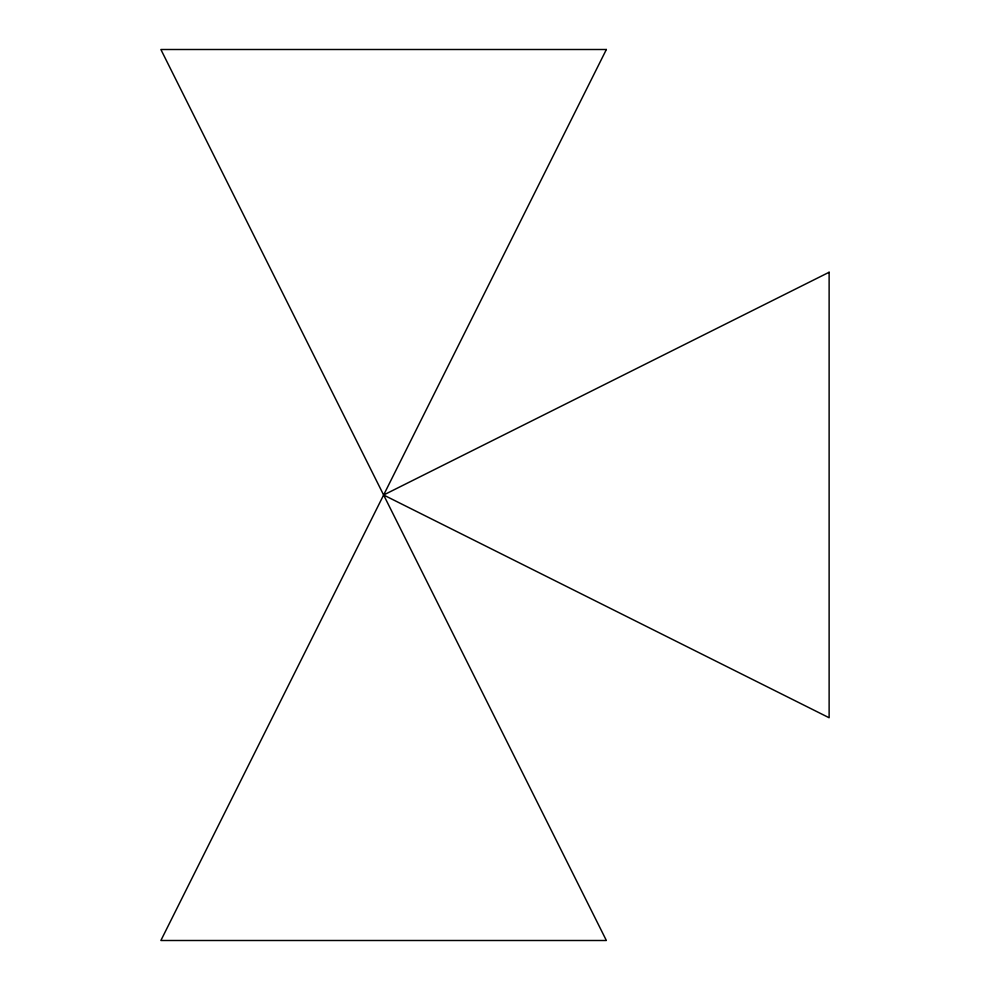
<?xml version="1.0" encoding="UTF-8"?>
<svg xmlns="http://www.w3.org/2000/svg" width="990" height="990" viewBox="0 0 990 990"><rect width="100%" height="100%" fill="white"/><g stroke="black" fill="none" stroke-linecap="round" stroke-linejoin="round"><path stroke-width="1.49" d="M606.375 49.5L160.875 940.5L606.375 940.5L160.875 49.5L606.375 49.5M829.125 272.25L383.625 495L829.125 717.75L829.125 272.25"/></g></svg>
